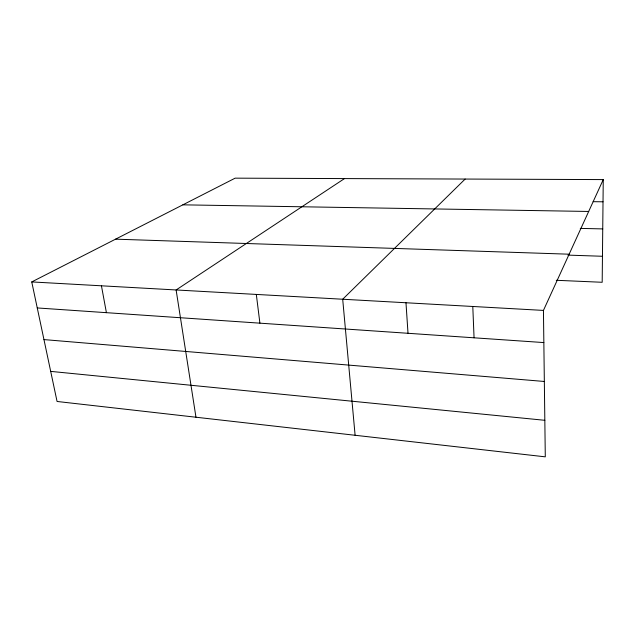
<?xml version="1.0" encoding="UTF-8"?>
<svg xmlns="http://www.w3.org/2000/svg" width="635" height="635" viewBox="0 0 635 635"><rect width="100%" height="100%" fill="white"/><g stroke="black" fill="none" stroke-linecap="round" stroke-linejoin="round"><path stroke-width="0.95" d="M603.25 179.594L543.441 310.412L545.29 456.843L57.063 401.471L31.75 281.924L235.148 178.157L603.25 179.594L602.186 282.281L556.276 280.289M465.153 179.054L342.694 299.236L355.108 435.277M344.495 178.586L176.117 289.965L195.969 417.227M593.161 201.676L603.02 201.803M182.848 204.835L588.685 211.455M580.287 228.394L602.742 228.91M115.562 239.165L569.143 254.198M567.928 255.111L602.456 256.27M31.75 281.924L543.441 310.412M37.259 307.943L543.846 342.575M43.958 339.59L544.338 381.468M50.689 371.38L544.83 420.306M101.441 285.806L106.41 312.674M256.318 294.426L259.905 323.167M405.979 302.76L408.011 333.288M472.789 306.475L474.059 337.804"/></g></svg>
